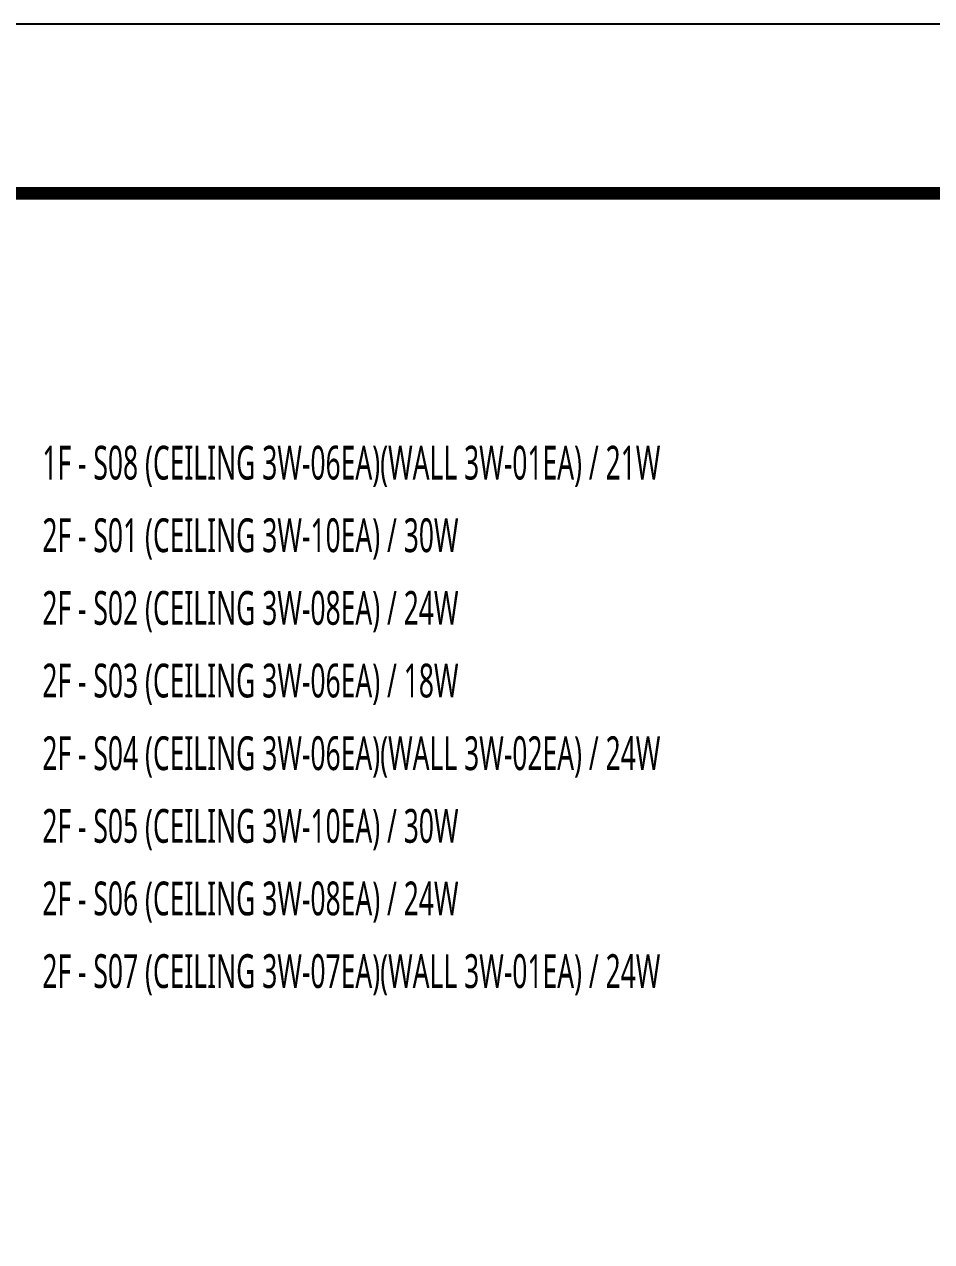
# Model space of a CAD drawing. Header units: millimetres. Extents: x 8410 to 16820, y 0 to 5940.
# Drawn here: x 14673 to 15746, y 4499 to 5940 of the extents above; entities that cross this region are included whole.
import ezdxf

# ---------------------------------------------------------------- set-up
doc = ezdxf.new("R2010")
doc.units = ezdxf.units.MM
doc.header["$LTSCALE"] = 500
doc.layers.add('001dmp-FORM', color=9, linetype='Continuous')
doc.layers.add('1', color=1, linetype='Continuous')
doc.styles.add('sukwoo', font='malgun.ttf')

# ---------------------------------------------------------------- blocks, each defined once
blk = doc.blocks.new('FORM_ELEC_SUKWOO$0$')
at = {"layer": '001dmp-FORM', "color": 30}
blk.add_lwpolyline([(161727, 114228), (0, 114228), (0, 0), (161727, 0)], close=True, dxfattribs=at)
at = {"layer": '001dmp-FORM', "const_width": 288}
blk.add_lwpolyline([(5769, 3846), (5769, 110382), (157881, 110382), (157881, 3846)], close=True, dxfattribs=at)
blk = doc.blocks.new('FORM_ELEC_SUKWOO')
at = {"layer": '001dmp-FORM'}
blk.add_blockref('FORM_ELEC_SUKWOO$0$', (12, -1), dxfattribs=at)

msp = doc.modelspace()

# ---------------------------------------------------------------- block references
at = {"color": 4, "xscale": 0.0520010724504119, "yscale": 0.0520010724504119, "zscale": 0.0520010724504119}
msp.add_blockref('FORM_ELEC_SUKWOO', (8409.4, 0.1), dxfattribs=at)

# ---------------------------------------------------------------- texts
at = {"layer": '1', "style": 'sukwoo', "width": 0.6}
for s, p in [('1F - S08 (CEILING 3W-06EA)(WALL 3W-01EA) / 21W', (14694.2, 5401.2)), ('2F - S01 (CEILING 3W-10EA) / 30W', (14694.2, 5315.3)), ('2F - S02 (CEILING 3W-08EA) / 24W', (14694.2, 5229.3)), ('2F - S03 (CEILING 3W-06EA) / 18W', (14694.2, 5143.3)), ('2F - S04 (CEILING 3W-06EA)(WALL 3W-02EA) / 24W', (14694.2, 5057.3)), ('2F - S05 (CEILING 3W-10EA) / 30W', (14694.2, 4971.3)), ('2F - S06 (CEILING 3W-08EA) / 24W', (14694.2, 4885.4)), ('2F - S07 (CEILING 3W-07EA)(WALL 3W-01EA) / 24W', (14694.2, 4799.4))]:
    msp.add_text(s, height=40, dxfattribs=at).set_placement(p)

doc.saveas('drawing.dxf')
